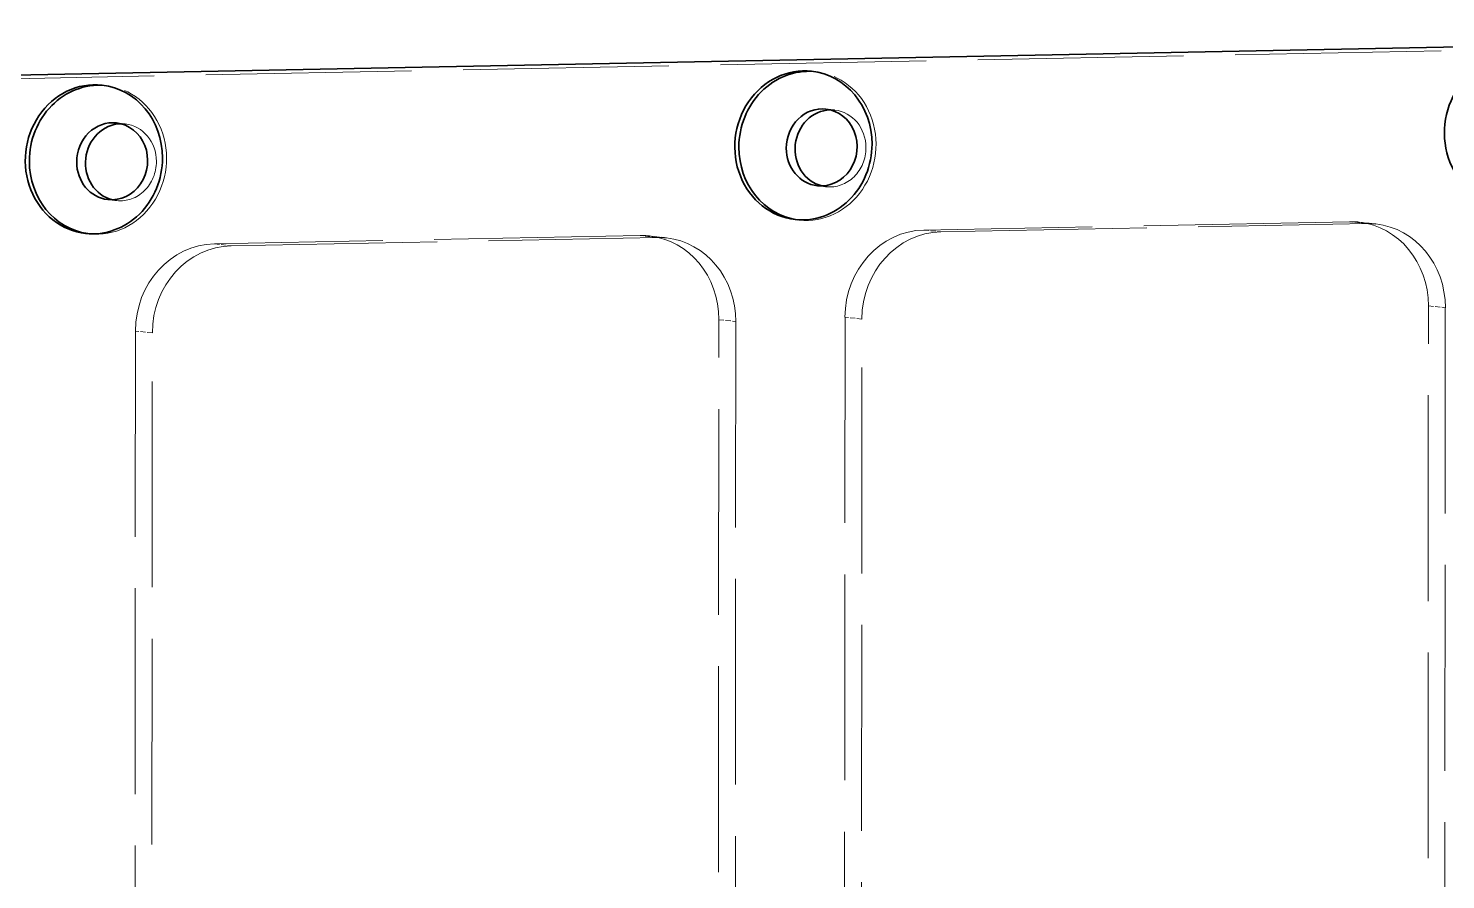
# Model space of a CAD drawing. Header units: millimetres. Extents: x -631 to 3210, y -446 to 2288.
# Drawn here: x 2959 to 3041.6, y 1217.9 to 1267.5 of the extents above; entities that cross this region are included whole.
import ezdxf

# ---------------------------------------------------------------- set-up
doc = ezdxf.new("R2010")
doc.units = ezdxf.units.MM
doc.linetypes.add('DASHED', pattern=[15, 12, -3])
doc.layers.get('0').update_dxf_attribs({"lineweight": 18})

msp = doc.modelspace()

# ---------------------------------------------------------------- linework, layer by layer
at = {"color": 7, "linetype": 'DASHED', "lineweight": 13}
for p, q in [((3101.288, 1267.379), (2825.629, 1261.99)), ((3101.288, 1267.379), (2825.629, 1261.99)), ((3035.974, 1256.242), (3011.164, 1255.757)), ((3035.974, 1256.242), (3011.164, 1255.757)), ((2994.625, 1255.434), (2969.816, 1254.949)), ((2994.625, 1255.434), (2969.816, 1254.949)), ((3012.151, 1255.648), (3036.96, 1256.133)), ((3012.151, 1255.648), (3036.96, 1256.133)), ((2970.802, 1254.84), (2995.611, 1255.325)), ((2970.802, 1254.84), (2995.611, 1255.325)), ((3040.509, 1174.124), (3040.564, 1251.338)), ((3040.509, 1174.124), (3040.564, 1251.338)), ((2999.16, 1173.316), (2999.216, 1250.529)), ((2999.16, 1173.316), (2999.216, 1250.529)), ((3006.567, 1250.673), (3006.459, 1100.84)), ((3006.567, 1250.673), (3006.459, 1100.84)), ((3007.445, 1100.731), (3007.553, 1250.564)), ((3007.445, 1100.731), (3007.553, 1250.564)), ((3041.551, 1251.229), (3041.495, 1174.015)), ((3041.551, 1251.229), (3041.495, 1174.015)), ((2965.218, 1249.865), (2965.11, 1100.032)), ((2965.218, 1249.865), (2965.11, 1100.032)), ((2966.096, 1099.923), (2966.204, 1249.756)), ((2966.096, 1099.923), (2966.204, 1249.756)), ((3000.202, 1250.42), (3000.146, 1173.206)), ((3000.202, 1250.42), (3000.146, 1173.206))]:
    msp.add_line(p, q, dxfattribs=at)
at = {"color": 7, "lineweight": 35}
msp.add_line((3097.872, 1267.518), (2825.888, 1262.201), dxfattribs=at)
msp.add_line((3097.872, 1267.518), (2825.888, 1262.201), dxfattribs=at)
at = {"color": 7, "linetype": 'DASHED', "lineweight": 13, "ltscale": 0.005955}
for p, q in [((3004.859, 1264.989), (3004.622, 1265.015)), ((3004.859, 1264.989), (3004.622, 1265.015)), ((2963.51, 1264.181), (2963.274, 1264.207)), ((2963.51, 1264.181), (2963.274, 1264.207)), ((3003.902, 1256.342), (3003.666, 1256.368)), ((3003.902, 1256.342), (3003.666, 1256.368))]:
    msp.add_line(p, q, dxfattribs=at)
at = {"color": 7, "linetype": 'DASHED', "lineweight": 13, "ltscale": 0.012902}
for p, q in [((3005.97, 1262.753), (3005.457, 1262.81)), ((3005.97, 1262.753), (3005.457, 1262.81)), ((2964.621, 1261.945), (2964.108, 1262.002)), ((2964.621, 1261.945), (2964.108, 1262.002)), ((3005.475, 1258.28), (3004.962, 1258.337)), ((3005.475, 1258.28), (3004.962, 1258.337)), ((2964.126, 1257.472), (2963.613, 1257.529)), ((2964.126, 1257.472), (2963.613, 1257.529))]:
    msp.add_line(p, q, dxfattribs=at)
at = {"color": 7, "linetype": 'DASHED', "lineweight": 13, "ltscale": 0.024812}
for p, q in [((3036.96, 1256.133), (3035.974, 1256.242)), ((3036.96, 1256.133), (3035.974, 1256.242)), ((2995.611, 1255.325), (2994.625, 1255.434)), ((2995.611, 1255.325), (2994.625, 1255.434)), ((3011.164, 1255.757), (3012.151, 1255.648)), ((3011.164, 1255.757), (3012.151, 1255.648)), ((3037.506, 1256.108), (3036.52, 1256.218)), ((3037.506, 1256.108), (3036.52, 1256.218)), ((2969.816, 1254.949), (2970.802, 1254.84)), ((2969.816, 1254.949), (2970.802, 1254.84)), ((2996.157, 1255.3), (2995.171, 1255.409)), ((2996.157, 1255.3), (2995.171, 1255.409)), ((3040.564, 1251.338), (3041.551, 1251.229)), ((3040.564, 1251.338), (3041.551, 1251.229)), ((2999.216, 1250.529), (3000.202, 1250.42)), ((2999.216, 1250.529), (3000.202, 1250.42))]:
    msp.add_line(p, q, dxfattribs=at)
at = {"color": 7, "linetype": 'DASHED', "lineweight": 13, "ltscale": 0.005954}
msp.add_line((2962.554, 1255.533), (2962.317, 1255.559), dxfattribs=at)
msp.add_line((2962.554, 1255.533), (2962.317, 1255.559), dxfattribs=at)
at = {"color": 7, "linetype": 'DASHED', "lineweight": 13, "ltscale": 0.02481}
for p, q in [((3007.553, 1250.564), (3006.567, 1250.673)), ((3007.553, 1250.564), (3006.567, 1250.673)), ((2966.204, 1249.756), (2965.218, 1249.865)), ((2966.204, 1249.756), (2965.218, 1249.865))]:
    msp.add_line(p, q, dxfattribs=at)
at = {"color": 7, "linetype": 'DASHED', "lineweight": 13}
for centre, start, end in [((2994.708, 1251.218), 83.69221, 91.12325), ((2994.708, 1251.218), 83.69221, 91.12325), ((2995.694, 1251.109), 83.69189, 91.1233), ((2995.694, 1251.109), 83.69189, 91.1233)]:
    msp.add_arc(centre, 4.217, start, end, dxfattribs=at)
at = {"color": 7, "lineweight": 35}
for centre, major_axis, start_param, end_param in [((3045.493, 1261.5), (-0.478, -4.324), 3.141567, 6.28316), ((3045.493, 1261.5), (-0.478, -4.324), 3.141567, 6.28316), ((3004.144, 1260.691), (-0.478, -4.324), 3.141567, 6.28316), ((3004.144, 1260.691), (-0.478, -4.324), 3.141567, 6.28316), ((3004.381, 1260.665), (0.478, 4.324), 0.029818, 1.689967), ((3004.381, 1260.665), (0.478, 4.324), 0.029818, 1.689967), ((3004.144, 1260.691), (-0.478, -4.324), 1.689967, 3.141567), ((3004.144, 1260.691), (-0.478, -4.324), 1.689967, 3.141567), ((2962.795, 1259.883), (-0.478, -4.324), 3.141567, 6.28316), ((2962.795, 1259.883), (-0.478, -4.324), 3.141567, 6.28316), ((2963.032, 1259.857), (0.478, 4.324), 0.029818, 1.689967), ((2963.032, 1259.857), (0.478, 4.324), 0.029818, 1.689967), ((2962.795, 1259.883), (-0.478, -4.324), 1.689967, 3.141567), ((2962.795, 1259.883), (-0.478, -4.324), 1.689967, 3.141567), ((3005.209, 1260.574), (0.247, 2.236), 6.28316, 7.973152), ((3005.209, 1260.574), (0.247, 2.236), 6.28316, 7.973152), ((2963.861, 1259.765), (0.247, 2.236), 6.28316, 7.973152), ((2963.861, 1259.765), (0.247, 2.236), 6.28316, 7.973152), ((3005.722, 1260.517), (-0.247, -2.236), 3.266868, 6.158025), ((3005.722, 1260.517), (-0.247, -2.236), 3.266868, 6.158025), ((3005.209, 1260.574), (0.247, 2.236), 3.141567, 6.28316), ((3005.209, 1260.574), (0.247, 2.236), 3.141567, 6.28316), ((2964.374, 1259.709), (-0.247, -2.236), 3.266868, 6.158025), ((2964.374, 1259.709), (-0.247, -2.236), 3.266868, 6.158025), ((2963.861, 1259.765), (0.247, 2.236), 3.141567, 6.28316), ((2963.861, 1259.765), (0.247, 2.236), 3.141567, 6.28316), ((3004.381, 1260.665), (0.478, 4.324), 1.689967, 3.11176), ((3004.381, 1260.665), (0.478, 4.324), 1.689967, 3.11176), ((3005.209, 1260.574), (0.247, 2.236), 1.689967, 3.141567), ((3005.209, 1260.574), (0.247, 2.236), 1.689967, 3.141567), ((3004.144, 1260.691), (-0.478, -4.324), 6.28316, 7.973152), ((3004.144, 1260.691), (-0.478, -4.324), 6.28316, 7.973152), ((2963.032, 1259.857), (0.478, 4.324), 1.689967, 3.11176), ((2963.032, 1259.857), (0.478, 4.324), 1.689967, 3.11176), ((2963.861, 1259.765), (0.247, 2.236), 1.689967, 3.141567), ((2963.861, 1259.765), (0.247, 2.236), 1.689967, 3.141567), ((2962.795, 1259.883), (-0.478, -4.324), 6.28316, 7.973152), ((2962.795, 1259.883), (-0.478, -4.324), 6.28316, 7.973152)]:
    msp.add_ellipse(centre, major_axis=major_axis, ratio=0.917827, start_param=start_param, end_param=end_param, dxfattribs=at)
at = {"color": 7, "linetype": 'DASHED', "lineweight": 13}
for centre, major_axis, start_param, end_param in [((3004.381, 1260.665), (0.478, 4.324), 3.141567, 6.28316), ((3004.381, 1260.665), (0.478, 4.324), 3.141567, 6.28316), ((3004.381, 1260.665), (0.478, 4.324), 6.28316, 6.313003), ((3004.381, 1260.665), (0.478, 4.324), 6.28316, 6.313003), ((2963.032, 1259.857), (0.478, 4.324), 3.141567, 6.28316), ((2963.032, 1259.857), (0.478, 4.324), 3.141567, 6.28316), ((2963.032, 1259.857), (0.478, 4.324), 6.28316, 6.313003), ((2963.032, 1259.857), (0.478, 4.324), 6.28316, 6.313003), ((3005.722, 1260.517), (-0.247, -2.236), 3.141567, 3.266868), ((3005.722, 1260.517), (-0.247, -2.236), 3.141567, 3.266868), ((3005.722, 1260.517), (-0.247, -2.236), 1.689967, 3.141567), ((3005.722, 1260.517), (-0.247, -2.236), 1.689967, 3.141567), ((2964.374, 1259.709), (-0.247, -2.236), 3.141567, 3.266868), ((2964.374, 1259.709), (-0.247, -2.236), 3.141567, 3.266868), ((2964.374, 1259.709), (-0.247, -2.236), 1.689967, 3.141567), ((2964.374, 1259.709), (-0.247, -2.236), 1.689967, 3.141567), ((3005.722, 1260.517), (-0.247, -2.236), 6.28316, 7.973152), ((3005.722, 1260.517), (-0.247, -2.236), 6.28316, 7.973152), ((2964.374, 1259.709), (-0.247, -2.236), 6.28316, 7.973152), ((2964.374, 1259.709), (-0.247, -2.236), 6.28316, 7.973152), ((3005.722, 1260.517), (-0.247, -2.236), 6.158025, 6.28316), ((3005.722, 1260.517), (-0.247, -2.236), 6.158025, 6.28316), ((2964.374, 1259.709), (-0.247, -2.236), 6.158025, 6.28316), ((2964.374, 1259.709), (-0.247, -2.236), 6.158025, 6.28316), ((3004.381, 1260.665), (0.478, 4.324), 3.11176, 3.141567), ((3004.381, 1260.665), (0.478, 4.324), 3.11176, 3.141567), ((3035.97, 1251.248), (-0.55, -4.97), 3.141638, 3.260763), ((3035.97, 1251.248), (-0.55, -4.97), 3.141638, 3.260763), ((2963.032, 1259.857), (0.478, 4.324), 3.11176, 3.141567), ((2963.032, 1259.857), (0.478, 4.324), 3.11176, 3.141567), ((3011.161, 1250.763), (-0.55, -4.97), 3.260763, 4.831559), ((3011.161, 1250.763), (-0.55, -4.97), 3.260763, 4.831559), ((3012.147, 1250.654), (-0.55, -4.97), 3.260763, 4.831559), ((3012.147, 1250.654), (-0.55, -4.97), 3.260763, 4.831559), ((3035.97, 1251.248), (-0.55, -4.97), 1.689967, 3.141638), ((3035.97, 1251.248), (-0.55, -4.97), 1.689967, 3.141638), ((3036.957, 1251.139), (-0.55, -4.97), 3.141638, 3.260763), ((3036.957, 1251.139), (-0.55, -4.97), 3.141638, 3.260763), ((3036.957, 1251.139), (-0.55, -4.97), 1.689967, 3.141638), ((3036.957, 1251.139), (-0.55, -4.97), 1.689967, 3.141638), ((2969.812, 1249.955), (-0.55, -4.97), 3.260763, 4.831559), ((2969.812, 1249.955), (-0.55, -4.97), 3.260763, 4.831559), ((2970.798, 1249.845), (-0.55, -4.97), 3.260763, 4.831559), ((2970.798, 1249.845), (-0.55, -4.97), 3.260763, 4.831559), ((2994.621, 1250.44), (-0.55, -4.97), 1.689967, 3.141638), ((2994.621, 1250.44), (-0.55, -4.97), 1.689967, 3.141638), ((2995.608, 1250.33), (-0.55, -4.97), 1.689967, 3.141639), ((2995.608, 1250.33), (-0.55, -4.97), 1.689967, 3.141639)]:
    msp.add_ellipse(centre, major_axis=major_axis, ratio=0.917827, start_param=start_param, end_param=end_param, dxfattribs=at)

doc.saveas('drawing.dxf')
